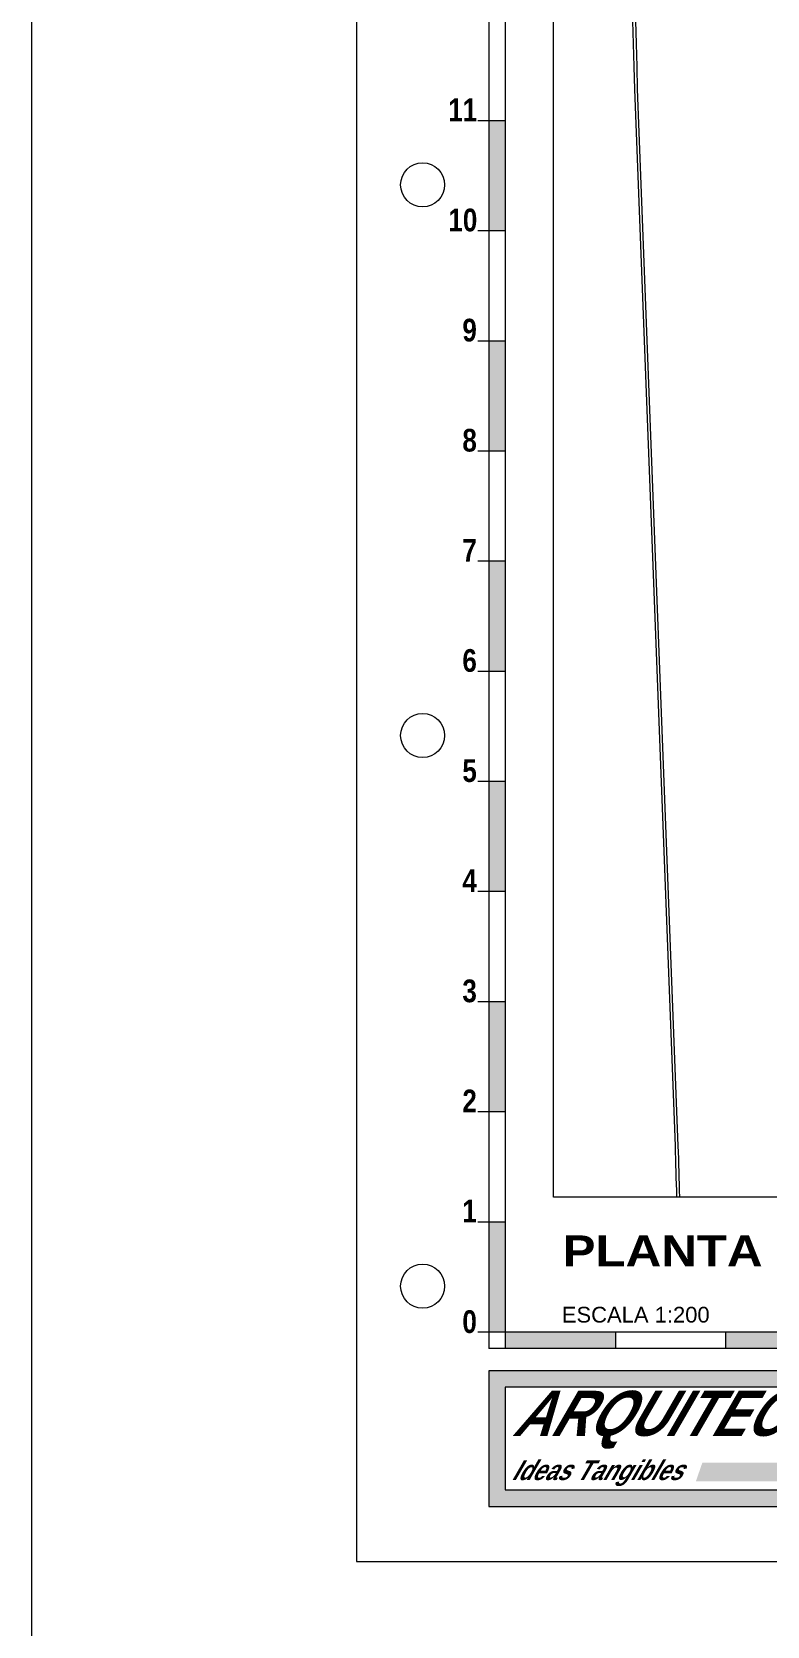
# Model space of a CAD drawing. Header units: millimetres. Extents: x 1010 to 1494, y -119 to 564.
# Drawn here: x 1010.1 to 1047.4, y 397.9 to 478.9 of the extents above; entities that cross this region are included whole.
import ezdxf

# ---------------------------------------------------------------- set-up
doc = ezdxf.new("R2010")
doc.units = ezdxf.units.MM
for name, color, linetype, lineweight in [('10', 7, 'Continuous', 9), ('20', 6, 'Continuous', 9), ('40', 3, 'Continuous', 9), ('50', 2, 'Continuous', 9), ('80', 1, 'Continuous', 9), ('Estructura', 170, 'Continuous', 9), ('TX3', 6, 'Continuous', 9)]:
    doc.layers.add(name, color=color, linetype=linetype, lineweight=lineweight)
doc.styles.add('OBLI', font='ARIALNB.TTF', dxfattribs={"oblique": 30})
doc.styles.add('SUB', font='ARIALNB.TTF', dxfattribs={"oblique": 30})
doc.styles.add('SWISS', font='swiss.ttf')
doc.styles.add('TITULO', font='')
doc.styles.get('TITULO').set_extended_font_data('Arial Black')

msp = doc.modelspace()

# ---------------------------------------------------------------- hatches: boundary and pattern name
at = {"layer": '20'}
h = msp.add_hatch(color=256, dxfattribs=at)
h.paths.add_polyline_path([(1034.12645, 474.4122), (1033.28645, 474.4122), (1033.28645, 468.8122), (1034.12645, 468.8122)])
h.paths.add_polyline_path([(1034.12645, 485.6122), (1033.28645, 485.6122), (1033.28645, 480.0122), (1034.12645, 480.0122)])
h.paths.add_polyline_path([(1034.12645, 496.8122), (1033.28645, 496.8122), (1033.28645, 491.2122), (1034.12645, 491.2122)])
h = msp.add_hatch(color=256, dxfattribs=at)
h.paths.add_polyline_path([(1034.12645, 452.0122), (1033.28645, 452.0122), (1033.28645, 446.4122), (1034.12645, 446.4122)])
h.paths.add_polyline_path([(1034.12645, 463.2122), (1033.28645, 463.2122), (1033.28645, 457.6122), (1034.12645, 457.6122)])
h = msp.add_hatch(color=256, dxfattribs=at)
h.paths.add_polyline_path([(1034.12645, 418.4122), (1033.28645, 418.4122), (1033.28645, 412.8122), (1034.12645, 412.8122)])
h.paths.add_polyline_path([(1034.12645, 429.6122), (1033.28645, 429.6122), (1033.28645, 424.0122), (1034.12645, 424.0122)])
h.paths.add_polyline_path([(1034.12645, 440.8122), (1033.28645, 440.8122), (1033.28645, 435.2122), (1034.12645, 435.2122)])
h.paths.add_polyline_path([(1039.72645, 412.8122), (1034.12645, 412.8122), (1034.12645, 411.9722), (1039.72645, 411.9722)])
h.paths.add_polyline_path([(1050.92645, 412.8122), (1045.32645, 412.8122), (1045.32645, 411.9722), (1050.92645, 411.9722)])
h.paths.add_polyline_path([(1062.12645, 412.8122), (1056.52645, 412.8122), (1056.52645, 411.9722), (1062.12645, 411.9722)])
h.paths.add_polyline_path([(1073.32645, 412.8122), (1067.72645, 412.8122), (1067.72645, 411.9722), (1073.32645, 411.9722)])
h.paths.add_polyline_path([(1084.52645, 412.8122), (1078.92645, 412.8122), (1078.92645, 411.9722), (1084.52645, 411.9722)])
msp.add_hatch(color=256, dxfattribs=at).paths.add_polyline_path([(1103.37045, 410.8522), (1033.28645, 410.8522), (1033.28645, 403.953), (1103.37045, 403.953), (1103.37045, 404.793), (1034.12645, 404.793), (1034.12645, 410.0122), (1103.37045, 410.0122)])
h = msp.add_hatch(color=250, dxfattribs=at)
h.set_gradient(color1=(51, 51, 51), one_color=1, tint=1)
h.paths.add_polyline_path([(1057.87825, 406.18267), (1044.15416, 406.18267), (1043.82261, 405.23183), (1057.5467, 405.23183)])

# ---------------------------------------------------------------- linework, layer by layer
at = {"layer": '10'}
for p, q in [((1033.28645, 536.8522), (1033.28645, 411.9722)), ((1034.12645, 537.4122), (1034.12645, 411.9722)), ((1034.12645, 474.4122), (1032.72645, 474.4122)), ((1034.12645, 468.8122), (1032.72645, 468.8122)), ((1034.12645, 463.2122), (1032.72645, 463.2122)), ((1034.12645, 457.6122), (1032.72645, 457.6122)), ((1034.12645, 452.0122), (1032.72645, 452.0122)), ((1034.12645, 446.4122), (1032.72645, 446.4122)), ((1034.12645, 440.8122), (1032.72645, 440.8122)), ((1034.12645, 435.2122), (1032.72645, 435.2122)), ((1034.12645, 429.6122), (1032.72645, 429.6122)), ((1034.12645, 424.0122), (1032.72645, 424.0122)), ((1034.12645, 418.4122), (1032.72645, 418.4122)), ((1219.76645, 412.8122), (1032.72645, 412.8122)), ((1039.72645, 412.8122), (1039.72645, 411.9722)), ((1045.32645, 412.8122), (1045.32645, 411.9722)), ((1219.76645, 411.9722), (1033.28645, 411.9722))]:
    msp.add_line(p, q, dxfattribs=at)
msp.add_lwpolyline([(1026.56645, 401.153), (1222.56645, 401.153), (1222.56645, 541.153), (1026.56645, 541.153)], close=True, dxfattribs=at)
at = {"layer": '20', "color": 7, "lineweight": 0}
for p, q in [((1026.56645, 541.153), (1026.56645, 401.153)), ((1026.56645, 401.153), (1222.56645, 401.153))]:
    msp.add_line(p, q, dxfattribs=at)
at = {"layer": '20'}
for p, q in [((1219.76645, 410.8522), (1033.28645, 410.8522)), ((1033.28645, 410.8522), (1033.28645, 403.953)), ((1034.12645, 410.0122), (1034.12645, 404.793)), ((1218.92645, 410.0122), (1034.12645, 410.0122)), ((1034.12645, 404.793), (1218.92645, 404.793)), ((1033.28645, 403.953), (1219.76645, 403.953))]:
    msp.add_line(p, q, dxfattribs=at)
for points in [[(1042.85587, 419.68335, -0.00060795), (1042.77772, 422.28384), (1040.70894, 476.00882, -0.00888796), (1040.37248, 513.06119), (1040.41203, 515.89935)], [(1043.00594, 419.68335, -0.00060922), (1042.92764, 422.28888), (1040.85886, 476.01372, -0.00888765), (1040.52247, 513.05949), (1040.56202, 515.89726)]]:
    msp.add_lwpolyline(points, format="xyb", dxfattribs=at)
at = {"layer": '50'}
for centre in [(1029.92645, 471.153), (1029.92645, 443.153), (1029.92645, 415.153)]:
    msp.add_circle(centre, 1.12, dxfattribs=at)
at = {"layer": '80'}
msp.add_lwpolyline([(1036.58074, 533.54219), (1186.81667, 533.54219), (1186.81667, 419.68335), (1036.58074, 419.68335)], close=True, dxfattribs=at)
at = {"layer": 'Estructura', "color": 3}
msp.add_lwpolyline([(1010.05607, 563.98403), (1493.54723, 563.98403), (1493.54723, 235.03101), (1010.05607, 235.03101)], close=True, dxfattribs=at)

# ---------------------------------------------------------------- texts
at = {"layer": '10', "style": 'SUB', "oblique": 30}
msp.add_text('Ideas Tangibles', height=1.006368, dxfattribs=at).set_placement((1034.42188, 405.29145))
at = {"layer": '20', "style": 'SUB'}
for s, height, p in [('11', 1.154816, (1031.22827, 474.39032)), ('10', 1.154816, (1031.23607, 468.79032)), ('9', 1.15482, (1031.94678, 463.19032)), ('8', 1.15482, (1031.94678, 457.59032)), ('7', 1.15482, (1031.94678, 451.99032)), ('6', 1.15482, (1031.94678, 446.39032)), ('5', 1.15482, (1031.94678, 440.79032)), ('4', 1.15482, (1031.94678, 435.19032)), ('3', 1.15482, (1031.94678, 429.59032)), ('2', 1.15482, (1031.94678, 423.99032)), ('1', 1.15482, (1031.94678, 418.39032)), ('0', 1.15482, (1031.94678, 412.77007))]:
    msp.add_text(s, height=height, dxfattribs=at).set_placement(p)
at = {"layer": '20', "insert": (1034.4469, 409.82856), "char_height": 2.2909189, "width": 34.4726319, "attachment_point": 1, "style": 'OBLI'}
msp.add_mtext('ARQUITECTÓNICA', dxfattribs=at)
at = {"layer": '40', "style": 'SWISS'}
msp.add_text('ESCALA 1:200', height=0.800152, dxfattribs=at).set_placement((1037.00413, 413.30065))
at = {"layer": 'TX3', "style": 'TITULO'}
msp.add_text('PLANTA LAYOUT PRIMER NIVEL', height=1.568, dxfattribs=at).set_placement((1037.04584, 416.16337))

doc.saveas('drawing.dxf')
